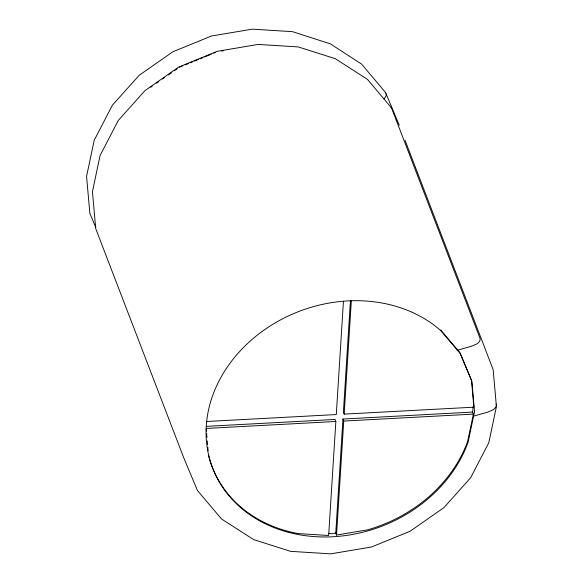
<?xml version="1.0" encoding="UTF-8"?>
<svg xmlns="http://www.w3.org/2000/svg" width="583" height="583" viewBox="0 0 583 583"><rect width="100%" height="100%" fill="white"/><g stroke="black" fill="none" stroke-linecap="round" stroke-linejoin="round"><path stroke-width="0.87" d="M206.309 426.355L335.065 419.454L335.852 421.487L328.652 535.486L298.102 533.576A136.947 115.106 -21 0 1 208.525 455.272M343.431 301.462L336.289 414.549L206.622 421.502M335.757 533.022L342.957 419.031L472.624 412.079L473.411 414.112L467.646 441.382A136.947 115.106 -21 0 1 367.538 529.852L336.537 535.063L335.757 533.022L331.785 533.693L328.652 533.496M350.427 300.813L343.394 412.094L344.181 414.127L473.848 407.182L471.509 380.342L459.9 352.62L440.712 330.029M336.537 535.063L343.744 421.064L342.957 419.031M344.181 414.127L351.323 301.039M472.624 412.079L473.214 406.861M496.425 406.613L488.794 442.73L470.598 477.805L443.933 507.625L410.14 531.222L371.531 546.992L330.736 553.85L290.531 551.336L253.663 539.61L221.423 518.906L197.404 490.427L183.754 457.808L95.721 228.623L92.449 191.669L100.072 155.552L118.269 120.477L144.934 90.657L178.726 67.052L217.335 51.289L258.131 44.432L298.336 46.946L335.21 58.664L367.443 79.368L391.463 107.855M150.706 87.275L152.178 86.248M156.587 83.172L158.795 81.627M162.468 79.062L164.668 77.524M168.349 74.959L171.285 72.904M174.222 70.849L177.166 68.801M179.367 67.256L182.727 65.886M185.248 64.859L188.608 63.489M190.284 62.804L192.805 61.769M194.482 61.084L198.686 59.371M200.363 58.686L202.884 57.659M204.56 56.974L211.279 54.226M213.801 53.199L215.477 52.514M221.591 51.078L223.369 50.787M335.852 421.487L206.185 428.439L206.418 431.121M343.744 421.064L473.411 414.112M385.596 92.573L361.577 64.094L330.35 43.842L292.469 31.664L252.264 29.15L211.469 36.008L172.859 51.778L139.067 75.375L112.402 105.195L94.206 140.27L86.576 176.387L89.855 213.342L95.809 227.559M386.063 93.688L399.246 125.192M405.112 140.467L493.145 369.658L496.322 405.476M457.006 349.217L457.4 350.237L471.924 346.098L476.821 343.941A10.071 5.422 -13.8 0 0 479.962 338.155L391.929 108.963A10.071 5.422 -13.8 0 0 391.091 107.738M473.199 415.125L473.585 416.138L488.117 411.999L493.007 409.849A10.071 5.422 -13.8 0 0 496.148 404.063M206.652 433.803L206.965 437.381M207.278 440.959L207.584 444.538M207.825 447.227L208.131 450.805M385.225 92.464A10.071 5.422 -13.8 0 1 384.612 98.097A11.288 6.085 -13.8 0 0 383.891 98.921M474.54 411.642L468.04 442.402A136.947 115.106 -21 0 1 276.969 528.737A136.947 115.106 -21 0 1 234.803 357.08A136.947 115.106 -21 0 1 440.522 330.364L460.293 353.641L471.895 381.362L474.54 411.642"/></g></svg>
